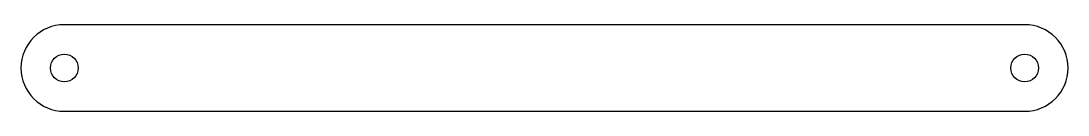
# Model space of a CAD drawing. Header units: millimetres. Extents: x -60 to 60, y 71 to 81.
import ezdxf

# ---------------------------------------------------------------- set-up
doc = ezdxf.new("R2010")
doc.units = ezdxf.units.MM

msp = doc.modelspace()

# ---------------------------------------------------------------- linework, layer by layer
msp.add_lwpolyline([(55.39, 70.92, 1), (55.39, 80.92), (-55.4, 80.92, 1), (-55.4, 70.92)], format="xyb", close=True)
for centre in [(-55.4, 75.92), (55.39, 75.92)]:
    msp.add_circle(centre, 1.6)

doc.saveas('drawing.dxf')
